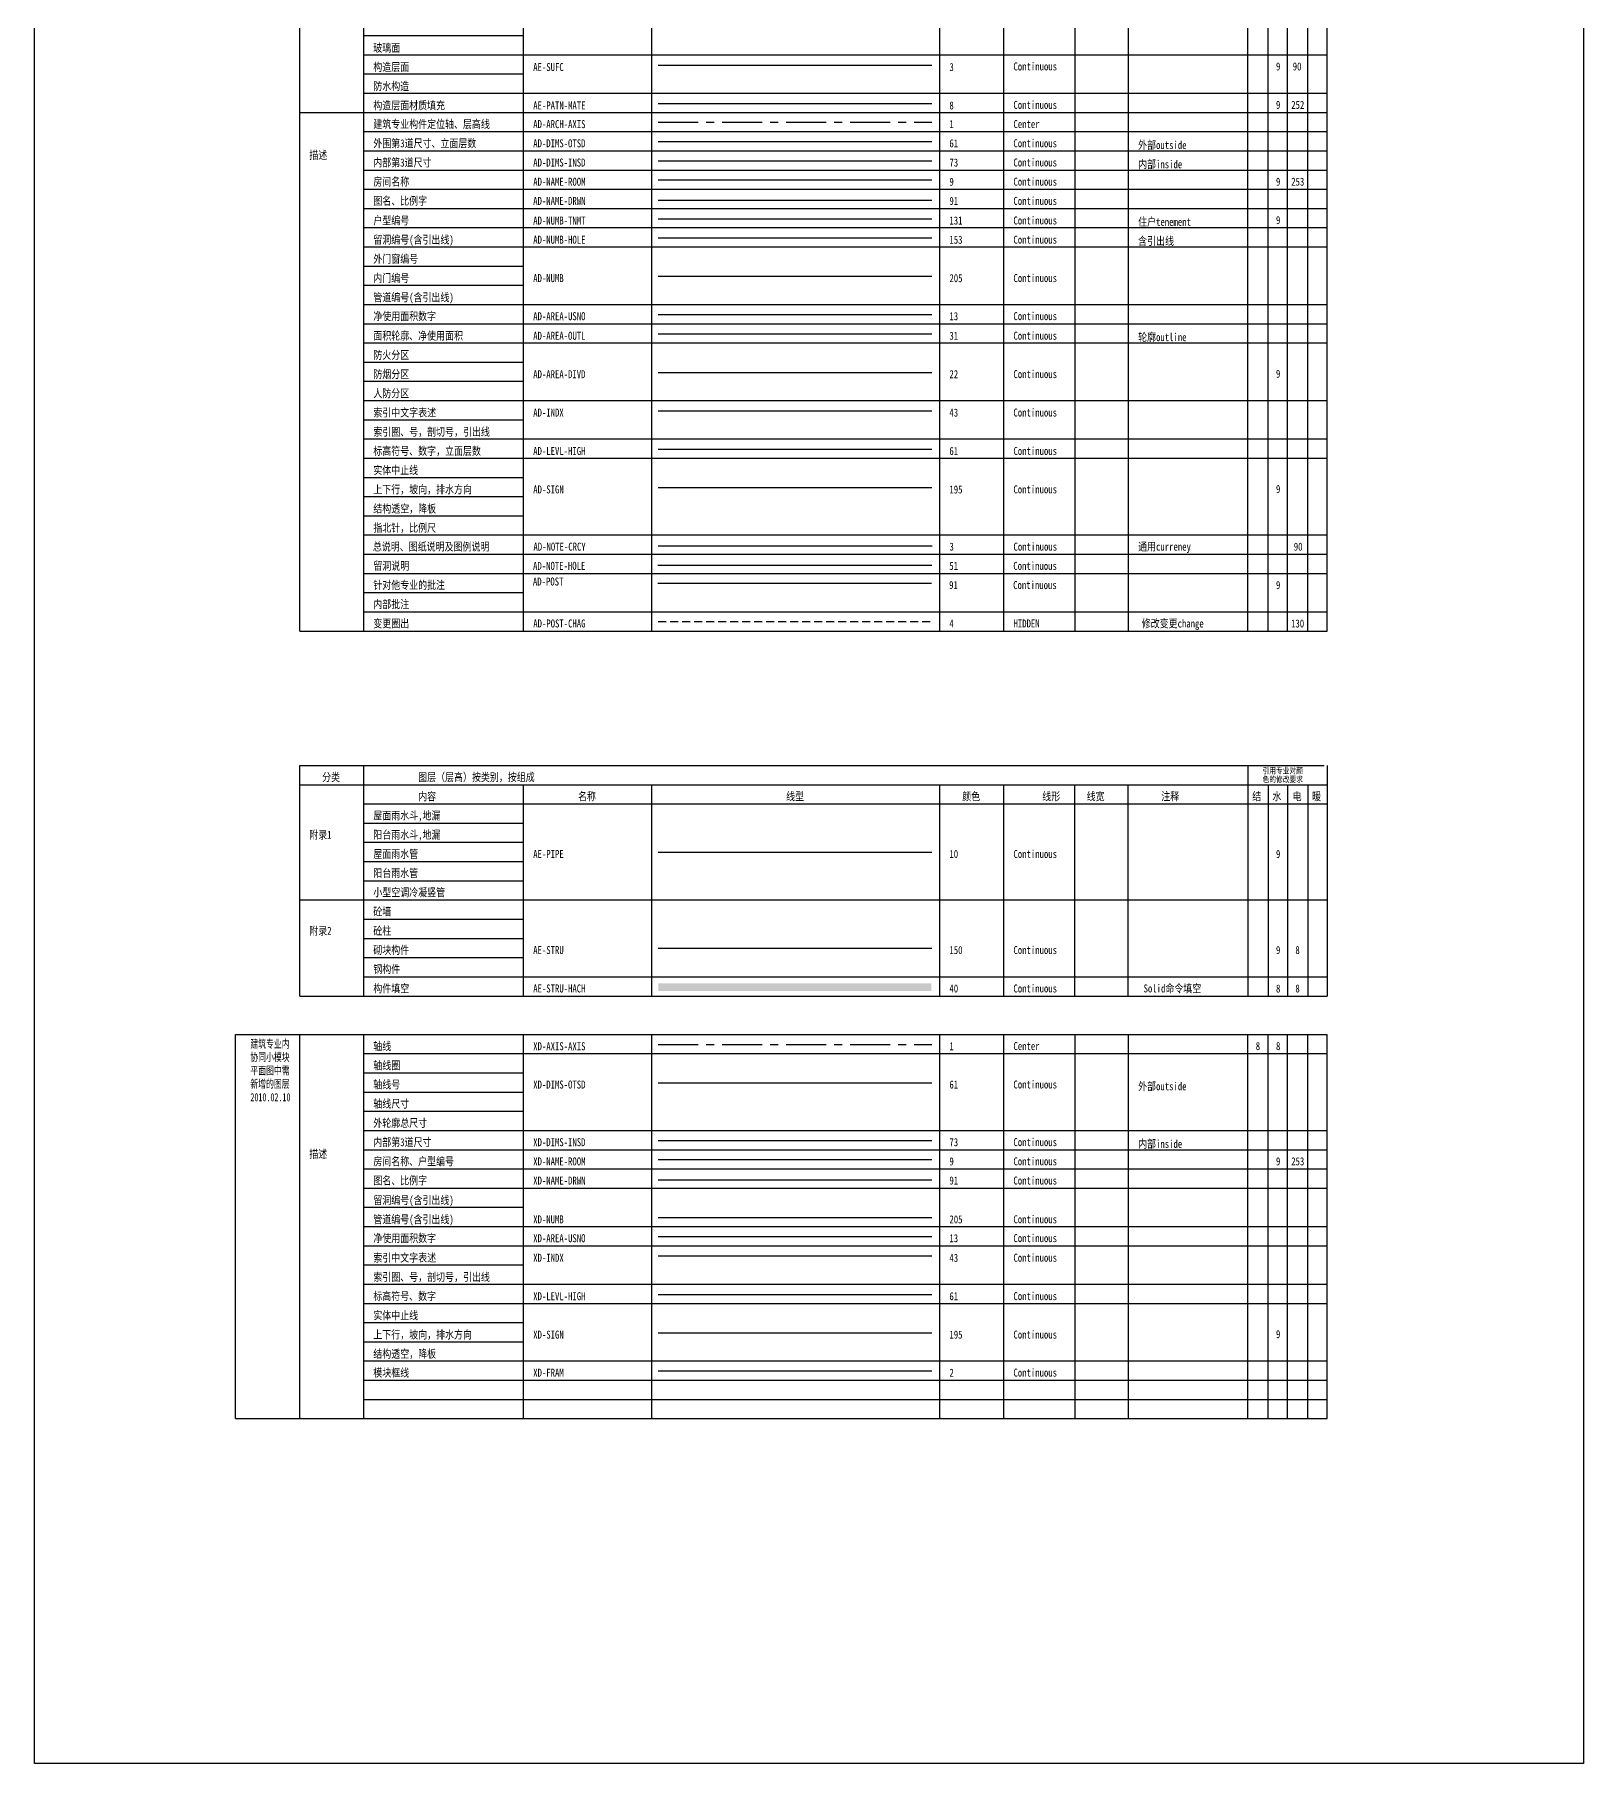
# Model space of a CAD drawing. Extents: x 517459441 to 518929524, y 3499213615 to 3499981328.
# Drawn here: x 517459441 to 517507818, y 3499213615 to 3499267617 of the extents above; entities that cross this region are included whole.
import ezdxf

# ---------------------------------------------------------------- set-up
doc = ezdxf.new("R2010")
doc.units = 0
doc.header["$LTSCALE"] = 1000
doc.header["$MEASUREMENT"] = 0
doc.linetypes.add('CENTER', pattern=[2, 1.25, -0.25, 0.25, -0.25])
doc.linetypes.add('HIDDEN', pattern=[0.375, 0.25, -0.125])
doc.layers.get('DEFPOINTS').update_dxf_attribs({"color": 8, "linetype": 'CONTINUOUS'})
for name, color, linetype in [('AD-ARCH-AXIS', 1, 'CENTER'), ('AD-AREA-DIVD', 22, 'CONTINUOUS'), ('AD-AREA-OUTL', 31, 'CONTINUOUS'), ('AD-AREA-USNO', 13, 'CONTINUOUS'), ('AD-DIMS-INSD', 73, 'CONTINUOUS'), ('AD-DIMS-OTSD', 61, 'CONTINUOUS'), ('AD-INDX', 43, 'CONTINUOUS'), ('AD-LEVL-HIGH', 61, 'CONTINUOUS'), ('AD-NAME-DRWN', 91, 'CONTINUOUS'), ('AD-NAME-ROOM', 9, 'CONTINUOUS'), ('AD-NOTE-CRCY', 3, 'CONTINUOUS'), ('AD-NOTE-HOLE', 51, 'CONTINUOUS'), ('AD-NUMB', 205, 'CONTINUOUS'), ('AD-NUMB-HOLE', 153, 'CONTINUOUS'), ('AD-NUMB-TNMT', 131, 'CONTINUOUS'), ('AD-POST', 91, 'CONTINUOUS'), ('AD-POST-CHAG', 4, 'HIDDEN'), ('AD-SIGN', 195, 'CONTINUOUS'), ('AE-FNSH', 11, 'CONTINUOUS'), ('AE-PATN-MATE', 8, 'CONTINUOUS'), ('AE-PIPE', 10, 'CONTINUOUS'), ('AE-STRU', 150, 'CONTINUOUS'), ('AE-STRU-HACH', 40, 'CONTINUOUS'), ('AE-SUFC', 3, 'CONTINUOUS'), ('XD-AREA-USNO', 13, 'CONTINUOUS'), ('XD-AXIS-AXIS', 1, 'CENTER'), ('XD-DIMS-INSD', 73, 'CONTINUOUS'), ('XD-DIMS-OTSD', 61, 'CONTINUOUS'), ('XD-INDX', 43, 'CONTINUOUS'), ('XD-LEVL-HIGH', 61, 'CONTINUOUS'), ('XD-NAME-DRWN', 91, 'CONTINUOUS'), ('XD-NAME-ROOM', 9, 'CONTINUOUS'), ('XD-NUMB', 205, 'CONTINUOUS'), ('XD-SIGN', 195, 'CONTINUOUS')]:
    doc.layers.add(name, color=color, linetype=linetype)
doc.layers.add('XD-FRAM', color=2, linetype='CONTINUOUS', plot=False)
doc.styles.add('TH-STYLE1', font='', dxfattribs={"width": 0.7})
doc.styles.get('TH-STYLE1').set_extended_font_data('STFangsong')

msp = doc.modelspace()

# ---------------------------------------------------------------- linework, layer by layer
at = {"layer": 'AD-ARCH-AXIS'}
msp.add_line((517478917, 3499264877), (517487470, 3499264877), dxfattribs=at)
at = {"layer": 'AD-AREA-DIVD'}
msp.add_line((517478917, 3499257066), (517487470, 3499257066), dxfattribs=at)
at = {"layer": 'AD-AREA-OUTL'}
msp.add_line((517478917, 3499258266), (517487470, 3499258266), dxfattribs=at)
at = {"layer": 'AD-AREA-USNO'}
msp.add_line((517478917, 3499258877), (517487470, 3499258877), dxfattribs=at)
at = {"layer": 'AD-DIMS-INSD'}
msp.add_line((517478917, 3499263677), (517487470, 3499263677), dxfattribs=at)
at = {"layer": 'AD-DIMS-OTSD'}
msp.add_line((517478917, 3499264277), (517487470, 3499264277), dxfattribs=at)
at = {"layer": 'AD-INDX'}
msp.add_line((517478917, 3499255866), (517487470, 3499255866), dxfattribs=at)
at = {"layer": 'AD-LEVL-HIGH'}
msp.add_line((517478917, 3499254666), (517487470, 3499254666), dxfattribs=at)
at = {"layer": 'AD-NAME-DRWN'}
msp.add_line((517478917, 3499262447), (517487470, 3499262447), dxfattribs=at)
at = {"layer": 'AD-NAME-ROOM'}
msp.add_line((517478917, 3499263077), (517487470, 3499263077), dxfattribs=at)
at = {"layer": 'AD-NOTE-CRCY'}
msp.add_line((517478919, 3499251647), (517487472, 3499251647), dxfattribs=at)
at = {"layer": 'AD-NOTE-HOLE'}
msp.add_line((517478912, 3499251047), (517487465, 3499251047), dxfattribs=at)
at = {"layer": 'AD-NUMB'}
msp.add_line((517478917, 3499260066), (517487470, 3499260066), dxfattribs=at)
at = {"layer": 'AD-NUMB-HOLE'}
msp.add_line((517478917, 3499261266), (517487470, 3499261266), dxfattribs=at)
at = {"layer": 'AD-NUMB-TNMT'}
msp.add_line((517478917, 3499261866), (517487470, 3499261866), dxfattribs=at)
at = {"layer": 'AD-POST'}
msp.add_line((517478907, 3499250479), (517487460, 3499250479), dxfattribs=at)
at = {"layer": 'AD-POST-CHAG'}
msp.add_line((517478917, 3499249279), (517487470, 3499249279), dxfattribs=at)
at = {"layer": 'AD-SIGN'}
msp.add_line((517478917, 3499253466), (517487470, 3499253466), dxfattribs=at)
at = {"layer": 'AE-PATN-MATE'}
msp.add_line((517478917, 3499265460), (517487470, 3499265460), dxfattribs=at)
at = {"layer": 'AE-PIPE'}
msp.add_line((517478917, 3499242079), (517487470, 3499242079), dxfattribs=at)
at = {"layer": 'AE-STRU'}
msp.add_line((517478917, 3499239079), (517487470, 3499239079), dxfattribs=at)
at = {"layer": 'AE-STRU-HACH'}
msp.add_solid([(517478928, 3499237985), (517478928, 3499237745), (517487455, 3499237985), (517487455, 3499237745)], dxfattribs=at)
at = {"layer": 'AE-SUFC'}
msp.add_line((517478917, 3499266660), (517487470, 3499266660), dxfattribs=at)
at = {"layer": 'DEFPOINTS'}
for p, q in [((517467722, 3499248986), (517467722, 3499298186)), ((517469722, 3499248986), (517469722, 3499298186)), ((517497337, 3499248986), (517497337, 3499298186)), ((517499813, 3499248986), (517499813, 3499298186)), ((517474716, 3499248986), (517474716, 3499297586)), ((517478716, 3499248986), (517478716, 3499297586)), ((517487716, 3499248986), (517487716, 3499297586)), ((517489716, 3499248986), (517489716, 3499297586)), ((517491942, 3499248986), (517491942, 3499297586)), ((517493610, 3499248986), (517493610, 3499297586)), ((517497968, 3499248986), (517497968, 3499297586)), ((517498575, 3499248986), (517498575, 3499297586)), ((517499206, 3499248986), (517499206, 3499297586)), ((517469722, 3499267586), (517474716, 3499267586)), ((517469722, 3499266986), (517499813, 3499266986)), ((517469722, 3499266386), (517474716, 3499266386)), ((517469722, 3499265786), (517499813, 3499265786)), ((517467722, 3499265186), (517499813, 3499265186)), ((517469722, 3499264586), (517499813, 3499264586)), ((517469722, 3499263986), (517499813, 3499263986)), ((517469722, 3499263386), (517499813, 3499263386)), ((517469722, 3499262786), (517499813, 3499262786)), ((517469722, 3499262186), (517499813, 3499262186)), ((517469722, 3499261586), (517499813, 3499261586)), ((517469722, 3499260986), (517499813, 3499260986)), ((517469722, 3499260386), (517474716, 3499260386)), ((517469722, 3499259786), (517474716, 3499259786)), ((517469722, 3499259186), (517499813, 3499259186)), ((517469722, 3499258586), (517499813, 3499258586)), ((517469722, 3499257986), (517499813, 3499257986)), ((517469722, 3499257386), (517474716, 3499257386)), ((517469722, 3499256786), (517474716, 3499256786)), ((517469722, 3499256186), (517499813, 3499256186)), ((517469722, 3499255586), (517474716, 3499255586)), ((517469722, 3499254986), (517499813, 3499254986)), ((517469722, 3499254386), (517499813, 3499254386)), ((517469722, 3499253786), (517474716, 3499253786)), ((517469722, 3499253186), (517474716, 3499253186)), ((517469722, 3499252586), (517474716, 3499252586)), ((517469722, 3499251986), (517499813, 3499251986)), ((517469722, 3499251386), (517499813, 3499251386)), ((517469722, 3499250786), (517499813, 3499250786)), ((517469722, 3499250186), (517474716, 3499250186)), ((517469722, 3499249586), (517499813, 3499249586)), ((517467722, 3499248986), (517499813, 3499248986)), ((517467722, 3499237586), (517467722, 3499244786)), ((517467722, 3499244786), (517499722, 3499244786)), ((517469722, 3499237586), (517469722, 3499244786)), ((517497337, 3499244786), (517497337, 3499237586)), ((517499813, 3499244786), (517499813, 3499237586)), ((517467722, 3499244186), (517499813, 3499244186)), ((517474716, 3499237586), (517474716, 3499244186)), ((517478716, 3499237586), (517478716, 3499244186)), ((517487716, 3499237586), (517487716, 3499244186)), ((517489716, 3499237586), (517489716, 3499244186)), ((517491938, 3499237586), (517491938, 3499244186)), ((517493602, 3499237586), (517493602, 3499244186)), ((517497968, 3499244186), (517497968, 3499237586)), ((517498575, 3499244186), (517498575, 3499237586)), ((517499206, 3499244186), (517499206, 3499237586)), ((517469722, 3499243586), (517499813, 3499243586)), ((517469722, 3499243586), (517499813, 3499243586)), ((517469722, 3499242986), (517474716, 3499242986)), ((517469722, 3499242386), (517474716, 3499242386)), ((517469722, 3499241786), (517474716, 3499241786)), ((517469722, 3499241786), (517474716, 3499241786)), ((517469722, 3499241186), (517474716, 3499241186)), ((517467722, 3499240586), (517499813, 3499240586)), ((517469722, 3499239986), (517474716, 3499239986)), ((517469722, 3499239386), (517474716, 3499239386)), ((517469722, 3499238786), (517474716, 3499238786)), ((517469722, 3499238186), (517499813, 3499238186)), ((517467722, 3499237586), (517499813, 3499237586)), ((517465722, 3499236386), (517499813, 3499236386)), ((517465722, 3499224386), (517465722, 3499236386)), ((517467722, 3499224386), (517467722, 3499236386)), ((517469722, 3499224386), (517469722, 3499236386)), ((517474716, 3499224386), (517474716, 3499236386)), ((517478716, 3499224386), (517478716, 3499236386)), ((517487716, 3499224386), (517487716, 3499236386)), ((517489716, 3499224386), (517489716, 3499236386)), ((517491942, 3499224386), (517491942, 3499236386)), ((517493610, 3499224386), (517493610, 3499236386)), ((517497337, 3499224386), (517497337, 3499236386)), ((517497968, 3499224386), (517497968, 3499236386)), ((517498575, 3499224386), (517498575, 3499236386)), ((517499206, 3499224386), (517499206, 3499236386)), ((517499813, 3499224386), (517499813, 3499236386)), ((517469722, 3499235786), (517499813, 3499235786)), ((517469722, 3499235186), (517474716, 3499235186)), ((517469722, 3499234586), (517474716, 3499234586)), ((517469722, 3499233986), (517474716, 3499233986)), ((517469722, 3499233386), (517499813, 3499233386)), ((517469722, 3499232786), (517499813, 3499232786)), ((517469722, 3499232186), (517499813, 3499232186)), ((517469722, 3499231586), (517499813, 3499231586)), ((517469722, 3499230986), (517474716, 3499230986)), ((517469722, 3499230386), (517499813, 3499230386)), ((517469722, 3499229786), (517499813, 3499229786)), ((517469722, 3499229786), (517499813, 3499229786)), ((517469722, 3499229186), (517474716, 3499229186)), ((517469722, 3499228586), (517499813, 3499228586)), ((517469722, 3499227986), (517499813, 3499227986)), ((517469722, 3499227386), (517474716, 3499227386)), ((517469722, 3499226786), (517474716, 3499226786)), ((517469722, 3499226186), (517499813, 3499226186)), ((517469722, 3499225586), (517499813, 3499225586)), ((517469722, 3499224986), (517499813, 3499224986)), ((517465722, 3499224386), (517499813, 3499224386)), ((517467722, 3499224386), (517499722, 3499224386))]:
    msp.add_line(p, q, dxfattribs=at)
msp.add_lwpolyline([(517459441, 3499321527), (517507818, 3499321527), (517507818, 3499213615), (517459441, 3499213615)], close=True, dxfattribs=at)
at = {"layer": 'XD-AREA-USNO'}
msp.add_line((517478917, 3499230077), (517487470, 3499230077), dxfattribs=at)
at = {"layer": 'XD-AXIS-AXIS'}
msp.add_line((517478917, 3499236074), (517487470, 3499236074), dxfattribs=at)
at = {"layer": 'XD-DIMS-INSD'}
msp.add_line((517478917, 3499233077), (517487470, 3499233077), dxfattribs=at)
at = {"layer": 'XD-DIMS-OTSD'}
msp.add_line((517478917, 3499234877), (517487470, 3499234877), dxfattribs=at)
at = {"layer": 'XD-FRAM'}
msp.add_line((517478917, 3499225877), (517487470, 3499225877), dxfattribs=at)
at = {"layer": 'XD-INDX'}
msp.add_line((517478917, 3499229466), (517487470, 3499229466), dxfattribs=at)
at = {"layer": 'XD-LEVL-HIGH'}
msp.add_line((517478917, 3499228266), (517487470, 3499228266), dxfattribs=at)
at = {"layer": 'XD-NAME-DRWN'}
msp.add_line((517478917, 3499231847), (517487470, 3499231847), dxfattribs=at)
at = {"layer": 'XD-NAME-ROOM'}
msp.add_line((517478917, 3499232477), (517487470, 3499232477), dxfattribs=at)
at = {"layer": 'XD-NUMB'}
msp.add_line((517478917, 3499230666), (517487470, 3499230666), dxfattribs=at)
at = {"layer": 'XD-SIGN'}
msp.add_line((517478917, 3499227066), (517487470, 3499227066), dxfattribs=at)

# ---------------------------------------------------------------- texts
at = {"layer": 'AD-ARCH-AXIS', "style": 'TH-STYLE1', "width": 0.8}
for s, p in [('建筑专业构件定位轴、层高线', (517470022, 3499264695)), ('AD-ARCH-AXIS', (517475016, 3499264695)), ('1', (517488016, 3499264695)), ('Center', (517490016, 3499264697))]:
    msp.add_text(s, height=250, dxfattribs=at).set_placement(p)
at = {"layer": 'AD-AREA-DIVD', "style": 'TH-STYLE1', "width": 0.8}
for s, p in [('防火分区', (517470022, 3499257484)), ('防烟分区', (517470022, 3499256884)), ('AD-AREA-DIVD', (517475016, 3499256884)), ('22', (517488016, 3499256884)), ('Continuous', (517490016, 3499256886)), ('人防分区', (517470022, 3499256284))]:
    msp.add_text(s, height=250, dxfattribs=at).set_placement(p)
at = {"layer": 'AD-AREA-OUTL', "style": 'TH-STYLE1', "width": 0.8}
for s, p in [('面积轮廓、净使用面积', (517470022, 3499258084)), ('Continuous', (517490016, 3499258086)), ('AD-AREA-OUTL', (517475016, 3499258084)), ('31', (517488016, 3499258084)), ('轮廓outline', (517493910, 3499258041))]:
    msp.add_text(s, height=250, dxfattribs=at).set_placement(p)
at = {"layer": 'AD-AREA-USNO', "style": 'TH-STYLE1', "width": 0.8}
for s, p in [('净使用面积数字', (517470022, 3499258695)), ('AD-AREA-USNO', (517475016, 3499258695)), ('13', (517488016, 3499258695)), ('Continuous', (517490016, 3499258697))]:
    msp.add_text(s, height=250, dxfattribs=at).set_placement(p)
at = {"layer": 'AD-DIMS-INSD', "style": 'TH-STYLE1', "width": 0.8}
for s, p in [('内部第3道尺寸', (517470022, 3499263495)), ('AD-DIMS-INSD', (517475016, 3499263495)), ('73', (517488016, 3499263495)), ('Continuous', (517490016, 3499263497)), ('内部inside', (517493910, 3499263441))]:
    msp.add_text(s, height=250, dxfattribs=at).set_placement(p)
at = {"layer": 'AD-DIMS-OTSD', "style": 'TH-STYLE1', "width": 0.8}
for s, p in [('外围第3道尺寸、立面层数', (517470022, 3499264095)), ('AD-DIMS-OTSD', (517475016, 3499264095)), ('61', (517488016, 3499264095)), ('Continuous', (517490016, 3499264097)), ('外部outside', (517493910, 3499264041))]:
    msp.add_text(s, height=250, dxfattribs=at).set_placement(p)
at = {"layer": 'AD-INDX', "style": 'TH-STYLE1', "width": 0.8}
for s, p in [('索引中文字表述', (517470022, 3499255684)), ('AD-INDX', (517475016, 3499255684)), ('43', (517488016, 3499255684)), ('Continuous', (517490016, 3499255686)), ('索引圈、号，剖切号，引出线', (517470022, 3499255084))]:
    msp.add_text(s, height=250, dxfattribs=at).set_placement(p)
at = {"layer": 'AD-LEVL-HIGH', "style": 'TH-STYLE1', "width": 0.8}
for s, p in [('标高符号、数字，立面层数', (517470022, 3499254484)), ('AD-LEVL-HIGH', (517475016, 3499254484)), ('61', (517488016, 3499254484)), ('Continuous', (517490016, 3499254486))]:
    msp.add_text(s, height=250, dxfattribs=at).set_placement(p)
at = {"layer": 'AD-NAME-DRWN', "style": 'TH-STYLE1', "width": 0.8}
for s, p in [('图名、比例字', (517470022, 3499262297)), ('AD-NAME-DRWN', (517475016, 3499262297)), ('91', (517488016, 3499262297)), ('Continuous', (517490016, 3499262297))]:
    msp.add_text(s, height=250, dxfattribs=at).set_placement(p)
at = {"layer": 'AD-NAME-ROOM', "style": 'TH-STYLE1', "width": 0.8}
for s, p in [('房间名称', (517470022, 3499262895)), ('AD-NAME-ROOM', (517475016, 3499262895)), ('9', (517488016, 3499262895)), ('Continuous', (517490016, 3499262897))]:
    msp.add_text(s, height=250, dxfattribs=at).set_placement(p)
at = {"layer": 'AD-NOTE-CRCY', "style": 'TH-STYLE1', "width": 0.8}
for s, p in [('总说明、图纸说明及图例说明', (517470008, 3499251497)), ('AD-NOTE-CRCY', (517475023, 3499251497)), ('3', (517488018, 3499251497)), ('Continuous', (517490018, 3499251497)), ('通用curreney', (517493910, 3499251497))]:
    msp.add_text(s, height=250, dxfattribs=at).set_placement(p)
at = {"layer": 'AD-NOTE-HOLE', "style": 'TH-STYLE1', "width": 0.8}
for s, p in [('留洞说明', (517470022, 3499250897)), ('AD-NOTE-HOLE', (517475012, 3499250897)), ('51', (517488012, 3499250897)), ('Continuous', (517490012, 3499250897))]:
    msp.add_text(s, height=250, dxfattribs=at).set_placement(p)
at = {"layer": 'AD-NUMB', "style": 'TH-STYLE1', "width": 0.8}
for s, p in [('外门窗编号', (517470022, 3499260484)), ('内门编号', (517470022, 3499259884)), ('AD-NUMB', (517475016, 3499259884)), ('205', (517488016, 3499259884)), ('Continuous', (517490016, 3499259886)), ('管道编号(含引出线)', (517470022, 3499259284))]:
    msp.add_text(s, height=250, dxfattribs=at).set_placement(p)
at = {"layer": 'AD-NUMB-HOLE', "style": 'TH-STYLE1', "width": 0.8}
for s, p in [('留洞编号(含引出线)', (517470022, 3499261084)), ('AD-NUMB-HOLE', (517475016, 3499261084)), ('153', (517488016, 3499261084)), ('Continuous', (517490016, 3499261086)), ('含引出线', (517493910, 3499261041))]:
    msp.add_text(s, height=250, dxfattribs=at).set_placement(p)
at = {"layer": 'AD-NUMB-TNMT', "style": 'TH-STYLE1', "width": 0.8}
for s, p in [('户型编号', (517470022, 3499261684)), ('AD-NUMB-TNMT', (517475016, 3499261684)), ('131', (517488016, 3499261684)), ('Continuous', (517490016, 3499261686)), ('住户tenement', (517493910, 3499261641))]:
    msp.add_text(s, height=250, dxfattribs=at).set_placement(p)
at = {"layer": 'AD-POST', "style": 'TH-STYLE1', "width": 0.8}
for s, p in [('针对他专业的批注', (517470022, 3499250297)), ('AD-POST', (517475007, 3499250408)), ('91', (517488007, 3499250297)), ('Continuous', (517490007, 3499250297)), ('内部批注', (517470022, 3499249697))]:
    msp.add_text(s, height=250, dxfattribs=at).set_placement(p)
at = {"layer": 'AD-POST-CHAG', "style": 'TH-STYLE1', "width": 0.8}
for s, p in [('变更圈出', (517470022, 3499249097)), ('AD-POST-CHAG', (517475017, 3499249097)), ('4', (517488017, 3499249097)), ('HIDDEN', (517490017, 3499249097)), ('修改变更change', (517494022, 3499249097))]:
    msp.add_text(s, height=250, dxfattribs=at).set_placement(p)
at = {"layer": 'AD-SIGN', "style": 'TH-STYLE1', "width": 0.8}
for s, p in [('实体中止线', (517470022, 3499253884)), ('上下行，坡向，排水方向', (517470022, 3499253284)), ('AD-SIGN', (517475016, 3499253284)), ('195', (517488016, 3499253284)), ('Continuous', (517490016, 3499253286)), ('结构透空，降板', (517470022, 3499252684)), ('指北针，比例尺', (517470022, 3499252084))]:
    msp.add_text(s, height=250, dxfattribs=at).set_placement(p)
at = {"layer": 'AE-FNSH', "style": 'TH-STYLE1', "width": 0.8}
msp.add_text('玻璃面', height=250, dxfattribs=at).set_placement((517470022, 3499267076))
at = {"layer": 'AE-PATN-MATE', "style": 'TH-STYLE1', "width": 0.8}
for s, p in [('构造层面材质填充', (517470022, 3499265278)), ('AE-PATN-MATE', (517475016, 3499265278)), ('8', (517488016, 3499265278)), ('Continuous', (517490016, 3499265297))]:
    msp.add_text(s, height=250, dxfattribs=at).set_placement(p)
at = {"layer": 'AE-PIPE', "style": 'TH-STYLE1', "width": 0.8}
for s, p in [('屋面雨水斗,地漏', (517470022, 3499243097)), ('阳台雨水斗,地漏', (517470022, 3499242497)), ('屋面雨水管', (517470022, 3499241897)), ('AE-PIPE', (517475016, 3499241897)), ('10', (517488016, 3499241897)), ('Continuous', (517490016, 3499241897)), ('阳台雨水管', (517470022, 3499241297)), ('小型空调冷凝竖管', (517470022, 3499240697))]:
    msp.add_text(s, height=250, dxfattribs=at).set_placement(p)
at = {"layer": 'AE-STRU', "style": 'TH-STYLE1', "width": 0.8}
for s, p in [('砼墙', (517470022, 3499240097)), ('砼柱', (517470022, 3499239497)), ('砌块构件', (517470022, 3499238897)), ('AE-STRU', (517475016, 3499238897)), ('150', (517488016, 3499238897)), ('Continuous', (517490016, 3499238897)), ('钢构件', (517470022, 3499238297))]:
    msp.add_text(s, height=250, dxfattribs=at).set_placement(p)
at = {"layer": 'AE-STRU-HACH', "style": 'TH-STYLE1', "width": 0.8}
for s, p in [('构件填空', (517470022, 3499237697)), ('AE-STRU-HACH', (517475016, 3499237697)), ('40', (517488016, 3499237697)), ('Continuous', (517490016, 3499237697)), ('Solid命令填空', (517494081, 3499237697))]:
    msp.add_text(s, height=250, dxfattribs=at).set_placement(p)
at = {"layer": 'AE-SUFC', "style": 'TH-STYLE1', "width": 0.8}
for s, p in [('构造层面', (517470022, 3499266478)), ('AE-SUFC', (517475016, 3499266478)), ('3', (517488016, 3499266478)), ('Continuous', (517490016, 3499266497)), ('防水构造', (517470022, 3499265878))]:
    msp.add_text(s, height=250, dxfattribs=at).set_placement(p)
at = {"layer": 'DEFPOINTS', "style": 'TH-STYLE1', "width": 0.8}
for s, height, p in [('9', 250, (517498216, 3499266497)), ('90', 250, (517498739, 3499266497)), ('9', 250, (517498216, 3499265297)), ('252', 250, (517498692, 3499265297)), ('描述', 250, (517468022, 3499263727)), ('9', 250, (517498216, 3499262897)), ('253', 250, (517498692, 3499262897)), ('9', 250, (517498216, 3499261697)), ('9', 250, (517498216, 3499256897)), ('9', 250, (517498216, 3499253297)), ('90', 250, (517498772, 3499251497)), ('9', 250, (517498216, 3499250297)), ('130', 250, (517498687, 3499249097)), ('分类', 250, (517468422, 3499244297)), ('图层（层高）按类别，按组成', 250, (517471422, 3499244297)), ('色的修改要求', 187.5, (517497797, 3499244260)), ('引用专业对颜', 187.5, (517497797, 3499244532)), ('内容', 250, (517471422, 3499243697)), ('名称', 250, (517476416, 3499243697)), ('线型', 250, (517482916, 3499243697)), ('颜色', 250, (517488416, 3499243697)), ('线形', 250, (517490916, 3499243697)), ('线宽', 250, (517492302, 3499243697)), ('注释', 250, (517494631, 3499243697)), ('结', 250, (517497473, 3499243697)), ('水', 250, (517498105, 3499243697)), ('电', 250, (517498737, 3499243697)), ('暖', 250, (517499343, 3499243697)), ('附录1', 250, (517468022, 3499242497)), ('9', 250, (517498216, 3499241897)), ('附录2', 250, (517468022, 3499239497)), ('9', 250, (517498216, 3499238897)), ('8', 250, (517498822, 3499238897)), ('8', 250, (517498216, 3499237697)), ('8', 250, (517498822, 3499237697)), ('8', 250, (517497584, 3499235897)), ('8', 250, (517498216, 3499235897)), ('描述', 250, (517468022, 3499232527)), ('9', 250, (517498216, 3499232297)), ('253', 250, (517498692, 3499232297)), ('9', 250, (517498216, 3499226897))]:
    msp.add_text(s, height=height, dxfattribs=at).set_placement(p)
at = {"layer": 'DEFPOINTS', "insert": (517466182, 3499236216), "char_height": 250, "width": 1399.68, "attachment_point": 1, "style": 'TH-STYLE1'}
msp.add_mtext('建筑专业内协同小模块平面图中需新增的图层2010.02.10', dxfattribs=at)
at = {"layer": 'XD-AREA-USNO', "style": 'TH-STYLE1', "width": 0.8}
for s, p in [('净使用面积数字', (517470022, 3499229895)), ('XD-AREA-USNO', (517475016, 3499229895)), ('13', (517488016, 3499229895)), ('Continuous', (517490016, 3499229897))]:
    msp.add_text(s, height=250, dxfattribs=at).set_placement(p)
at = {"layer": 'XD-AXIS-AXIS', "style": 'TH-STYLE1', "width": 0.8}
for s, p in [('轴线', (517470022, 3499235892)), ('XD-AXIS-AXIS', (517475016, 3499235892)), ('1', (517488016, 3499235892)), ('Center', (517490016, 3499235897))]:
    msp.add_text(s, height=250, dxfattribs=at).set_placement(p)
at = {"layer": 'XD-DIMS-INSD', "style": 'TH-STYLE1', "width": 0.8}
for s, p in [('内部第3道尺寸', (517470022, 3499232895)), ('XD-DIMS-INSD', (517475016, 3499232895)), ('73', (517488016, 3499232895)), ('Continuous', (517490016, 3499232897)), ('内部inside', (517493910, 3499232841))]:
    msp.add_text(s, height=250, dxfattribs=at).set_placement(p)
at = {"layer": 'XD-DIMS-OTSD', "style": 'TH-STYLE1', "width": 0.8}
for s, p in [('轴线圈', (517470022, 3499235292)), ('轴线号', (517470022, 3499234695)), ('XD-DIMS-OTSD', (517475016, 3499234695)), ('61', (517488016, 3499234695)), ('Continuous', (517490016, 3499234697)), ('外部outside', (517493910, 3499234641)), ('轴线尺寸', (517470022, 3499234095)), ('外轮廓总尺寸', (517470022, 3499233495))]:
    msp.add_text(s, height=250, dxfattribs=at).set_placement(p)
at = {"layer": 'XD-FRAM', "style": 'TH-STYLE1', "width": 0.8}
for s, p in [('模块框线', (517470022, 3499225695)), ('XD-FRAM', (517475016, 3499225695)), ('2', (517488016, 3499225695)), ('Continuous', (517490016, 3499225697))]:
    msp.add_text(s, height=250, dxfattribs=at).set_placement(p)
at = {"layer": 'XD-INDX', "style": 'TH-STYLE1', "width": 0.8}
for s, p in [('索引中文字表述', (517470022, 3499229284)), ('XD-INDX', (517475016, 3499229284)), ('43', (517488016, 3499229284)), ('Continuous', (517490016, 3499229286)), ('索引圈、号，剖切号，引出线', (517470022, 3499228684))]:
    msp.add_text(s, height=250, dxfattribs=at).set_placement(p)
at = {"layer": 'XD-LEVL-HIGH', "style": 'TH-STYLE1', "width": 0.8}
for s, p in [('标高符号、数字', (517470022, 3499228084)), ('XD-LEVL-HIGH', (517475016, 3499228084)), ('61', (517488016, 3499228084)), ('Continuous', (517490016, 3499228086))]:
    msp.add_text(s, height=250, dxfattribs=at).set_placement(p)
at = {"layer": 'XD-NAME-DRWN', "style": 'TH-STYLE1', "width": 0.8}
for s, p in [('图名、比例字', (517470022, 3499231697)), ('XD-NAME-DRWN', (517475016, 3499231697)), ('91', (517488016, 3499231697)), ('Continuous', (517490016, 3499231697))]:
    msp.add_text(s, height=250, dxfattribs=at).set_placement(p)
at = {"layer": 'XD-NAME-ROOM', "style": 'TH-STYLE1', "width": 0.8}
for s, p in [('房间名称、户型编号', (517470022, 3499232295)), ('XD-NAME-ROOM', (517475016, 3499232295)), ('9', (517488016, 3499232295)), ('Continuous', (517490016, 3499232297))]:
    msp.add_text(s, height=250, dxfattribs=at).set_placement(p)
at = {"layer": 'XD-NUMB', "style": 'TH-STYLE1', "width": 0.8}
for s, p in [('留洞编号(含引出线)', (517470022, 3499231084)), ('管道编号(含引出线)', (517470022, 3499230484)), ('XD-NUMB', (517475016, 3499230484)), ('205', (517488016, 3499230484)), ('Continuous', (517490016, 3499230486))]:
    msp.add_text(s, height=250, dxfattribs=at).set_placement(p)
at = {"layer": 'XD-SIGN', "style": 'TH-STYLE1', "width": 0.8}
for s, p in [('实体中止线', (517470022, 3499227484)), ('上下行，坡向，排水方向', (517470022, 3499226884)), ('XD-SIGN', (517475016, 3499226884)), ('195', (517488016, 3499226884)), ('Continuous', (517490016, 3499226886)), ('结构透空，降板', (517470022, 3499226284))]:
    msp.add_text(s, height=250, dxfattribs=at).set_placement(p)

doc.saveas('drawing.dxf')
